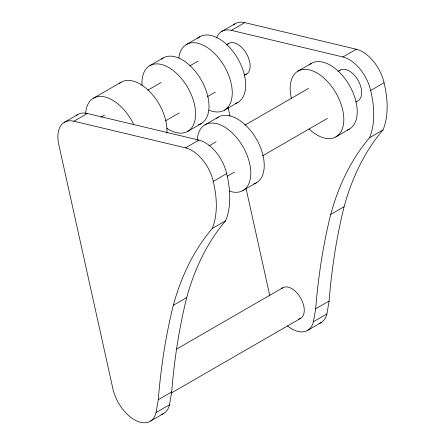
<?xml version="1.0" encoding="UTF-8"?>
<svg xmlns="http://www.w3.org/2000/svg" width="445" height="445" viewBox="0 0 445 445"><rect width="100%" height="100%" fill="white"/><g stroke="black" fill="none" stroke-linecap="round" stroke-linejoin="round"><path stroke-width="0.67" d="M156.078 412.554L158.292 399.632A810.095 467.712 60 0 1 173.305 305.292A421.749 243.498 60 0 1 212.215 228.535A87.125 50.302 60 0 0 213.244 181.371A31.617 18.256 60 0 0 185.498 147.846L73.942 121.224A31.617 18.256 60 0 0 58.779 144.508L112.902 388.802A31.617 18.256 60 0 0 134.88 420.03A31.617 18.256 60 0 0 156.078 412.554L169.495 404.811L171.709 391.889A810.095 467.712 60 0 1 186.722 297.544A421.749 243.498 60 0 1 225.632 220.792A87.125 50.302 60 0 0 226.661 173.628A31.617 18.256 60 0 0 198.915 140.103L87.353 113.481A31.617 18.256 60 0 0 76.501 115.416M287.425 325.879A31.617 18.256 60 0 0 313.475 321.685L315.689 308.758A810.095 467.712 60 0 1 330.702 214.418A421.749 243.498 60 0 1 369.611 137.666A87.125 50.302 60 0 0 370.641 90.496A31.617 18.256 60 0 0 342.895 56.971L231.339 30.355A31.617 18.256 60 0 0 216.526 38.053M319.187 323.504A31.617 18.256 60 0 0 326.891 313.936L329.105 301.015A810.095 467.712 60 0 1 344.118 206.675A421.749 243.498 60 0 1 383.028 129.918A87.125 50.302 60 0 0 384.057 82.753A31.617 18.256 60 0 0 356.311 49.228L244.75 22.606A31.617 18.256 60 0 0 233.436 24.937M93.456 98.184L121.179 82.18M149.798 65.654L163.215 57.911M186.466 44.489L199.877 36.74M64.058 122.47L77.469 114.727M221.454 31.601L234.865 23.852M73.942 121.224L87.353 113.481M231.339 30.355L244.75 22.606M100.993 117.196L104.592 115.122M147.785 90.185L160.984 82.564M189.781 65.938L198.181 61.087M226.377 44.812L228.774 43.421M165.495 120.851L179.291 112.885M207.487 96.604L215.285 92.104M244.083 75.478L246.486 74.093M187.74 131.375L201.157 123.627M224.408 110.204L237.819 102.461M205.017 124.806L218.428 117.063M298.022 71.105L311.439 63.362M185.498 147.846L198.915 140.103M342.895 56.971L356.311 49.228M208.95 145.899L216.153 141.744M244.945 125.117L308.541 88.405M337.933 71.428L340.336 70.043M213.244 181.371L226.661 173.628M370.641 90.496L384.057 82.753M227.256 176.22L234.459 172.065M262.656 155.783L327.448 118.376M355.644 102.1L358.041 100.715A17.705 10.224 60 0 0 361.284 88.622L360.033 84.411A17.705 10.224 60 0 0 339.257 70.844M242.959 190.521L256.37 182.778M335.964 136.826L349.381 129.078M212.215 228.535L225.632 220.792M369.611 137.666L383.028 129.918M173.305 305.292L186.722 297.544M330.702 214.418L344.118 206.675M176.71 349.019L282.898 287.715M158.292 399.632L171.709 391.889M315.689 308.758L329.105 301.015M171.019 393.196L300.603 318.381M313.475 321.685L326.891 313.936M150.532 421.081L163.944 413.333M307.929 330.207L321.34 322.464M228.051 107.245L230.009 116.067M246.091 188.674L269.848 295.892M169.495 404.811A31.617 18.256 60 0 1 161.791 414.378M227.217 44.717A17.705 10.224 60 0 1 248.471 57.789L249.723 62A17.705 10.224 60 0 1 244.583 74.793M161.335 59.235A37.942 21.905 60 0 1 201.401 80.245A37.942 21.905 60 0 1 198.514 124.778M142.016 85.384A37.942 21.905 60 0 1 168.099 67.156A37.942 21.905 60 0 1 195.589 114.771A37.942 21.905 60 0 1 166.764 128.249M85.657 113.558A37.942 21.905 60 0 1 104.642 96.899A37.942 21.905 60 0 1 133.711 124.472M119.299 83.504A37.942 21.905 60 0 1 150.204 92.115A37.942 21.905 60 0 1 166.881 133.166M197.563 38.454A37.942 21.905 60 0 1 237.819 58.645A37.942 21.905 60 0 1 235.183 103.607M178.834 57.945A37.942 21.905 60 0 1 206.608 47.07A37.942 21.905 60 0 1 232.24 91.47A37.942 21.905 60 0 1 208.939 110.082M216.548 118.387A37.942 21.905 60 0 1 256.62 139.396A37.942 21.905 60 0 1 253.733 183.924M197.213 140.181A37.942 21.905 60 0 1 223.401 126.352A37.942 21.905 60 0 1 250.657 169.69A37.942 21.905 60 0 1 229.22 191.072M309.559 64.686A37.942 21.905 60 0 1 349.381 85.268A37.942 21.905 60 0 1 347.289 130.046M291.358 98.295A37.942 21.905 60 0 1 314.32 71.6A37.942 21.905 60 0 1 343.69 122.464A37.942 21.905 60 0 1 309.086 129.006M281.819 288.51A17.705 10.224 60 0 1 302.594 302.077L303.846 306.288A17.705 10.224 60 0 1 298.701 319.082"/></g></svg>
